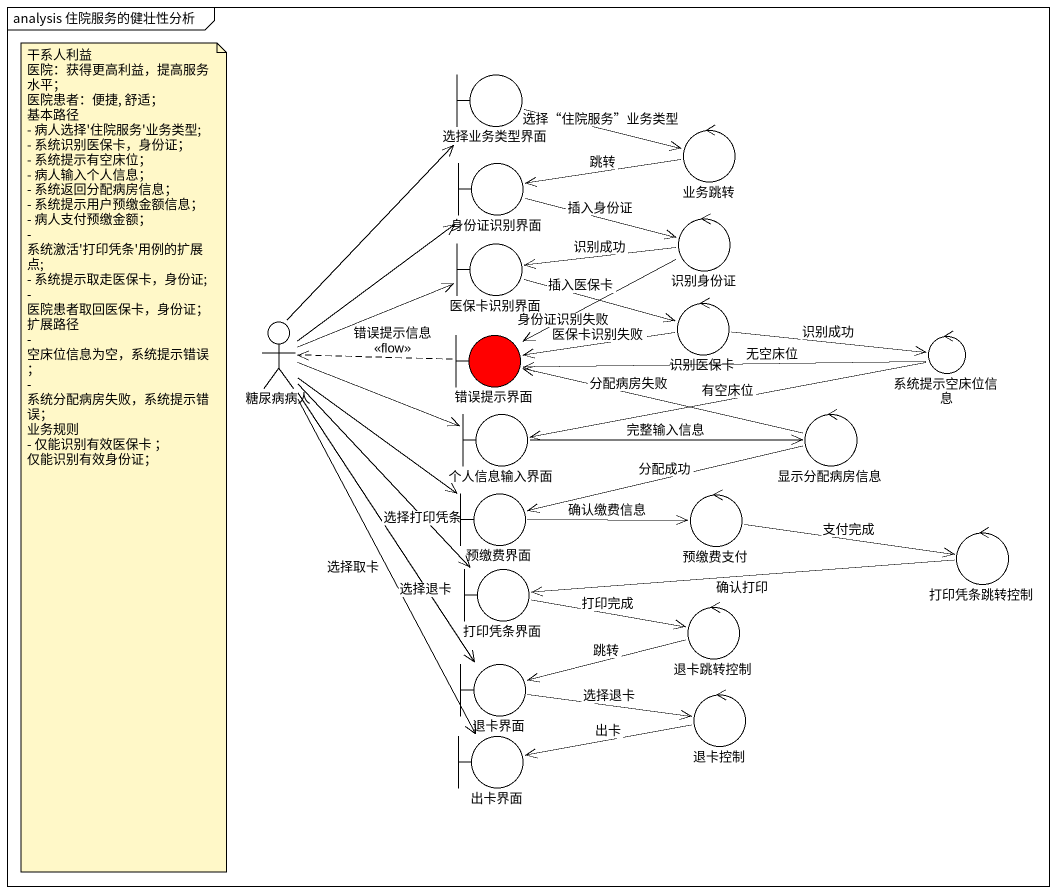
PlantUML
@startuml
mainframe analysis 住院服务的健壮性分析
boundary 选择业务类型界面
boundary 身份证识别界面
control 业务跳转
control 识别身份证
boundary 医保卡识别界面
actor 糖尿病病人
boundary 错误提示界面 #FF0000
control 识别医保卡
control 系统提示空床位信息
boundary 个人信息输入界面
control 显示分配病房信息
boundary 预缴费界面
control 预缴费支付
control 打印凭条跳转控制
boundary 打印凭条界面
control 退卡跳转控制
boundary 退卡界面
control 退卡控制
boundary 出卡界面
选择业务类型界面 -right-> 业务跳转 : 选择“住院服务”业务类型
身份证识别界面 -right-> 识别身份证 : 插入身份证
业务跳转 -left-> 身份证识别界面 : 跳转
识别身份证 -left-> 医保卡识别界面 : 识别成功
识别身份证 -left-> 错误提示界面 : 身份证识别失败
医保卡识别界面 -right-> 识别医保卡 : 插入医保卡
糖尿病病人 -up-> 选择业务类型界面
糖尿病病人 -up-> 身份证识别界面
糖尿病病人 -right-> 医保卡识别界面
糖尿病病人 -right-> 个人信息输入界面
糖尿病病人 --> 预缴费界面
糖尿病病人 --> 打印凭条界面 : 选择打印凭条
糖尿病病人 --> 退卡界面 : 选择退卡
糖尿病病人 --> 出卡界面 : 选择取卡
错误提示界面 .left.> 糖尿病病人 : 错误提示信息\n<<flow>>
识别医保卡 -left-> 错误提示界面 : 医保卡识别失败
识别医保卡 -right-> 系统提示空床位信息 : 识别成功
系统提示空床位信息 -left-> 错误提示界面 : 无空床位
系统提示空床位信息 -left-> 个人信息输入界面 : 有空床位
个人信息输入界面 -right-> 显示分配病房信息 : 完整输入信息
显示分配病房信息 -left-> 错误提示界面 : 分配病房失败
显示分配病房信息 -left-> 预缴费界面 : 分配成功
预缴费界面 -right-> 预缴费支付 : 确认缴费信息
预缴费支付 -right-> 打印凭条跳转控制 : 支付完成
打印凭条跳转控制 -left-> 打印凭条界面 : 确认打印
打印凭条界面 -right-> 退卡跳转控制 : 打印完成
退卡跳转控制 -left-> 退卡界面 : 跳转
退卡界面 -right-> 退卡控制 : 选择退卡
退卡控制 -left-> 出卡界面 : 出卡
note as N1
  干系人利益
  医院：获得更高利益，提高服务水平；
  医院患者：便捷, 舒适；
  基本路径
  - 病人选择'住院服务'业务类型;
  - 系统识别医保卡，身份证；
  - 系统提示有空床位；
  - 病人输入个人信息；
  - 系统返回分配病房信息；
  - 系统提示用户预缴金额信息；
  - 病人支付预缴金额；
  - 系统激活'打印凭条'用例的扩展点;
  - 系统提示取走医保卡，身份证;
  - 医院患者取回医保卡，身份证；
  扩展路径
  - 空床位信息为空，系统提示错误；
  - 系统分配病房失败，系统提示错误；
  业务规则
  - 仅能识别有效医保卡 ；
  仅能识别有效身份证；
end note
@enduml
